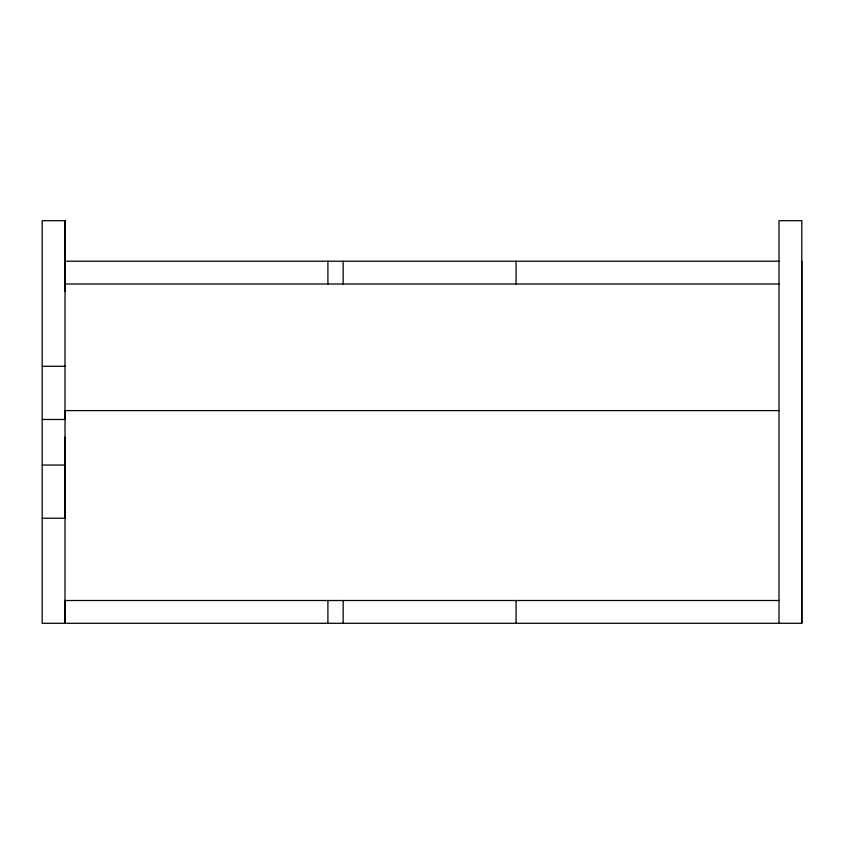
<?xml version="1.0" encoding="UTF-8"?>
<svg xmlns="http://www.w3.org/2000/svg" width="844" height="844" viewBox="0 0 844 844"><rect width="100%" height="100%" fill="white"/><g stroke="black" fill="none" stroke-linecap="round" stroke-linejoin="round"><path stroke-width="1.27" d="M779.001 623.294L779.012 220.706L801.8 220.706L801.8 623.294L42.2 623.294L42.2 220.706L64.999 220.706L64.999 291.106M801.8 623.294L801.8 261.218M779.012 261.218L64.988 261.218L64.999 220.706L64.999 419.468L42.211 419.468M64.999 284.006L779.001 284.006M42.211 366.296L64.999 366.296M779.012 410.606L64.999 410.606L64.999 623.294L64.988 600.506L779.001 600.506M42.211 465.044L64.999 465.044M42.211 518.216L64.999 518.216L64.999 437.097M516.074 261.218L516.074 284.006M516.074 600.506L516.074 623.294M343.16 261.218L343.16 284.006M343.16 600.506L343.16 623.294M327.915 261.218L327.915 284.006M327.915 600.506L327.915 623.294"/></g></svg>
